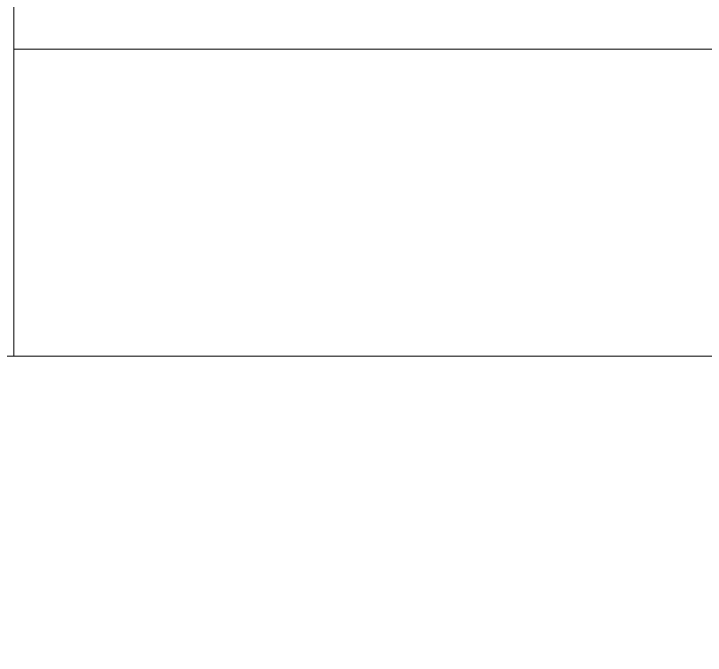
# Model space of a CAD drawing. Header units: millimetres. Extents: x -50460 to 50460, y -35640 to 35640.
# Drawn here: x -35165.24 to -35142.74, y 26617.21 to 26638.1 of the extents above; entities that cross this region are included whole.
import ezdxf

# ---------------------------------------------------------------- set-up
doc = ezdxf.new("R2010")
doc.units = ezdxf.units.MM
doc.set_wipeout_variables(frame=1)
for name, color, linetype, lineweight in [('EB0', 7, 'Continuous', 15), ('尺寸线层', 4, 'Continuous', 18), ('粗实线层', 7, 'Continuous', 15), ('粗实线层_1', 7, 'Continuous', 15), ('细实线层', 3, 'Continuous', 18)]:
    doc.layers.add(name, color=color, linetype=linetype, lineweight=lineweight)

# ---------------------------------------------------------------- blocks, each defined once
blk = doc.blocks.new('*X957')
at = {"layer": '粗实线层'}
for p, q in [((16, 66), (16, 42.5)), ((16, 62.5), (16, 42.5)), ((61, 62.5), (16, 62.5))]:
    blk.add_line(p, q, dxfattribs=at)
blk = doc.blocks.new('*X965')
at = {"layer": 'EB0'}
blk.add_line((0, 10), (138.5, 10), dxfattribs=at)
blk = doc.blocks.new('*X950')
at = {"layer": '粗实线层_1'}
blk.add_blockref('*X957', (-171.5, -105.5), dxfattribs=at)
blk.add_wipeout([(-45, -63), (-45, -71.5), (-45, -71.5), (-46.5, -73), (-46.5, -73), (-91, -73), (-91, -73), (-103.5, -73), (-103.5, -73), (-185, -73), (-185, -73), (-185, -80.321), (-185, -80.321), (-196.223, -80.321), (-197.5, -75.99), (-197.499, -76.143), (-197.494, -76.295), (-197.487, -76.448), (-197.477, -76.6), (-197.464, -76.752), (-197.448, -76.904), (-197.429, -77.055), (-197.407, -77.206), (-197.382, -77.357), (-197.355, -77.507), (-197.324, -77.656), (-197.291, -77.805), (-197.255, -77.953), (-197.216, -78.101), (-197.174, -78.248), (-197.129, -78.394), (-197.082, -78.539), (-197.032, -78.683), (-196.979, -78.826), (-196.924, -78.968), (-196.865, -79.109), (-196.804, -79.249), (-196.741, -79.387), (-196.674, -79.525), (-196.606, -79.661), (-196.534, -79.796), (-196.46, -79.929), (-196.383, -80.061), (-196.304, -80.192), (-196.223, -80.321), (-197.5, -75.99), (-197.5, -63), (-197.5, -63), (-197.5, -50.01), (-196.223, -45.679), (-196.304, -45.808), (-196.383, -45.939), (-196.46, -46.071), (-196.534, -46.204), (-196.606, -46.339), (-196.674, -46.475), (-196.741, -46.613), (-196.804, -46.751), (-196.865, -46.891), (-196.924, -47.032), (-196.979, -47.174), (-197.032, -47.317), (-197.082, -47.461), (-197.129, -47.606), (-197.174, -47.752), (-197.216, -47.899), (-197.255, -48.047), (-197.291, -48.195), (-197.324, -48.344), (-197.355, -48.493), (-197.382, -48.643), (-197.407, -48.794), (-197.429, -48.945), (-197.448, -49.096), (-197.464, -49.248), (-197.477, -49.4), (-197.487, -49.552), (-197.494, -49.705), (-197.499, -49.857), (-197.5, -50.01), (-196.223, -45.679), (-185, -45.679), (-185, -45.679), (-185, -53), (-185, -53), (-103.5, -53), (-103.5, -53), (-91, -53), (-91, -53), (-46.5, -53), (-46.5, -53), (-45, -54.5), (-45, -54.5)]).dxf.layer = '粗实线层_1'
blk.add_blockref('*X965', (-185, -63), dxfattribs=at)
blk = doc.blocks.new('*X947')
at = {"layer": 'EB0'}
blk.add_blockref('*X950', (-790, 1048), dxfattribs=at)
blk = doc.blocks.new('*X805')
at = {"layer": '细实线层'}
blk.add_blockref('*X947', (-1515, 4855), dxfattribs=at)

msp = doc.modelspace()

# ---------------------------------------------------------------- block references
at = {"layer": '尺寸线层'}
msp.add_blockref('*X805', (-32704.742, 20776.945), dxfattribs=at)

doc.saveas('drawing.dxf')
